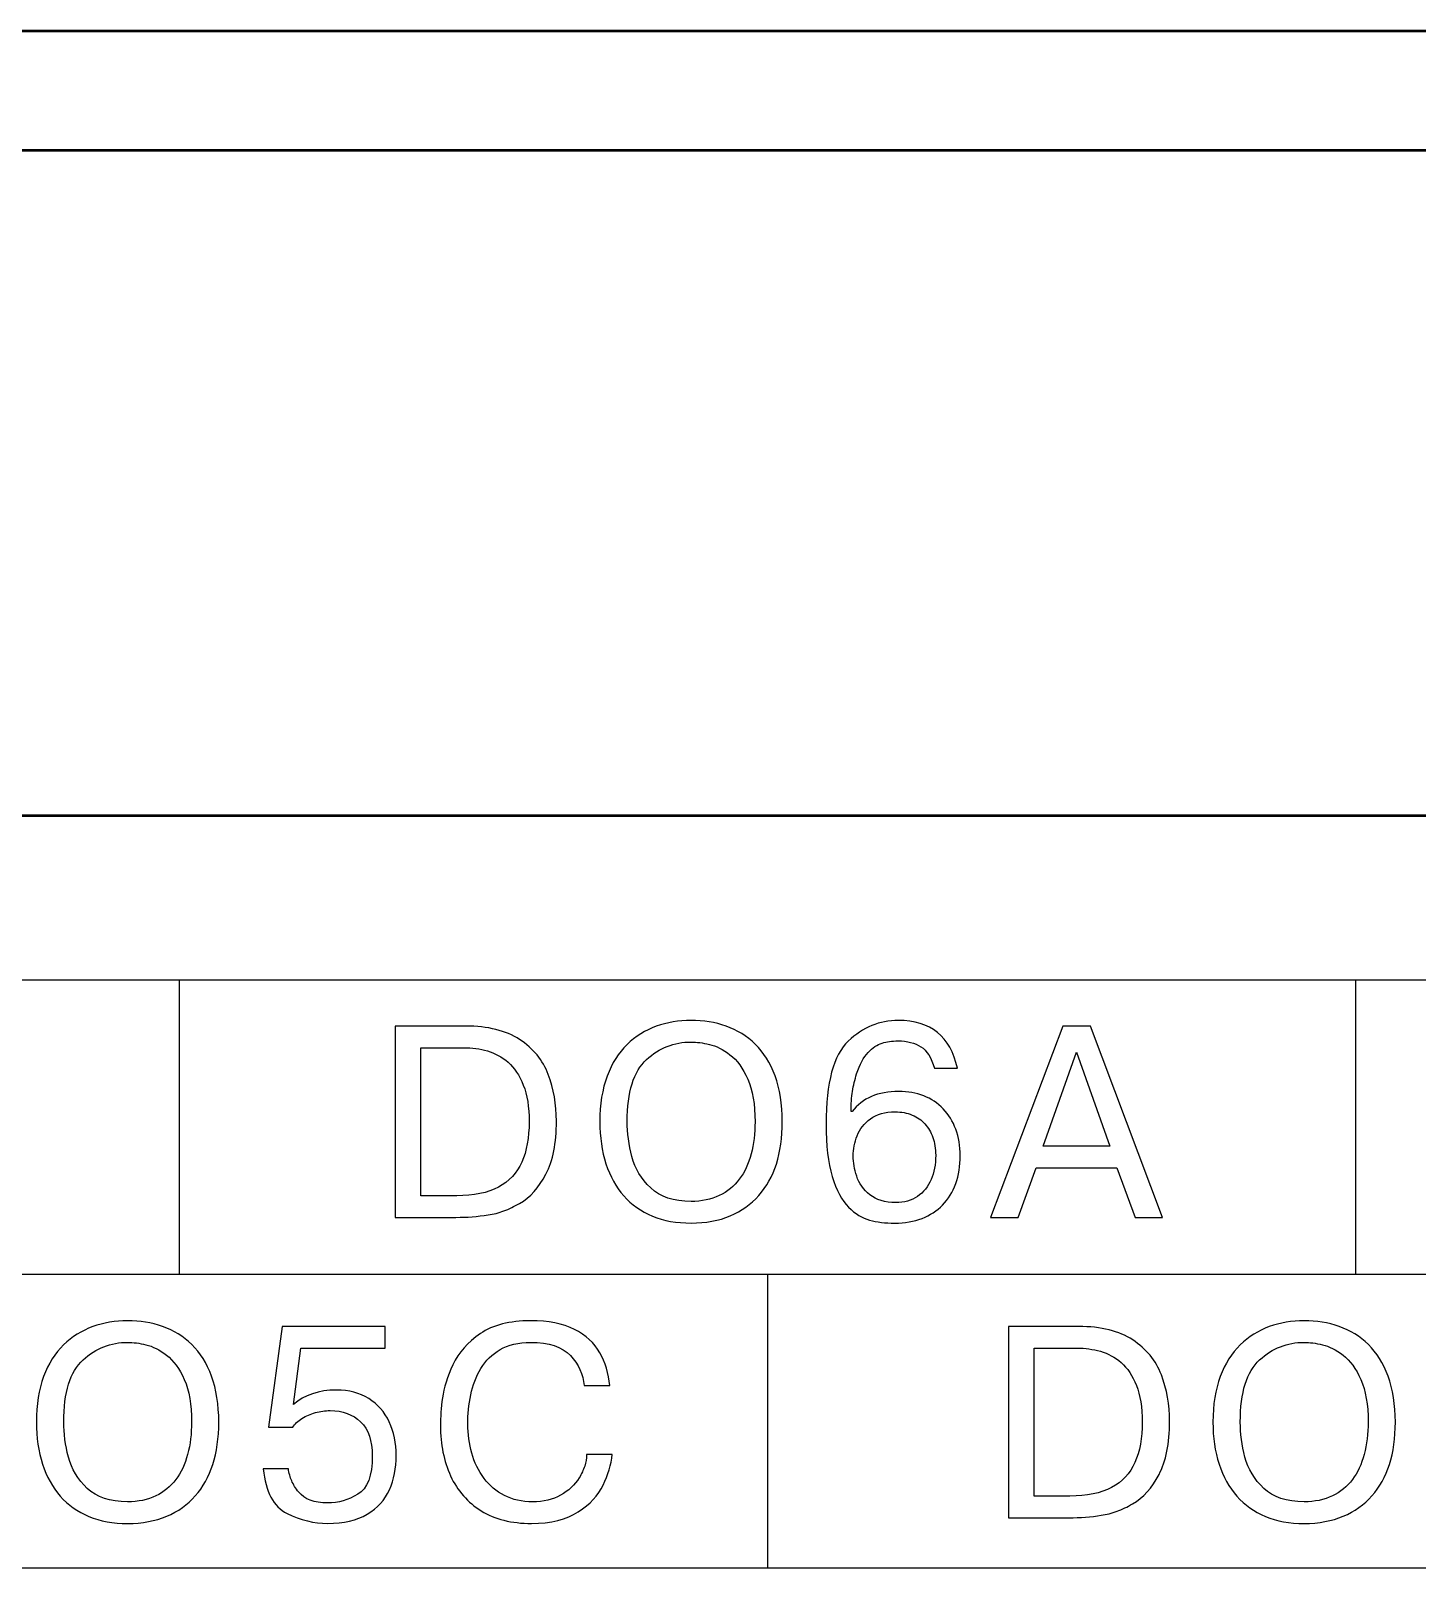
# Model space of a CAD drawing. Header units: millimetres. Extents: x 3520 to 8864, y 403 to 1747.
# Drawn here: x 7342.12 to 7351.08, y 1177.99 to 1187.92 of the extents above; entities that cross this region are included whole.
import ezdxf

# ---------------------------------------------------------------- set-up
doc = ezdxf.new("R2010")
doc.units = ezdxf.units.MM
doc.layers.add('main', color=5, linetype='Continuous', lineweight=50)
doc.layers.add('text', color=250, linetype='Continuous')

msp = doc.modelspace()

# ---------------------------------------------------------------- linework, layer by layer
at = {"layer": 'main', "color": 0, "linetype": 'Continuous'}
for p, q in [((7317.5339, 1187.9171, 1518.358), (7380.534, 1187.9171, 1518.358)), ((7380.534, 1187.1433, 1518.358), (7317.5339, 1187.1433, 1518.358)), ((7317.5339, 1182.8495, 1518.358), (7380.534, 1182.8495, 1518.358))]:
    msp.add_line(p, q, dxfattribs=at)
at = {"layer": 'text', "color": 0}
for points, knots in [([(7321.1805, 1177.9876, 1518.358), (7321.1805, 1177.9876, 1518.358), (7376.3805, 1177.9876, 1518.358), (7376.3805, 1177.9876, 1518.358), (7376.3805, 1177.9876, 1518.358), (7376.3805, 1177.9876, 1518.358), (7376.3805, 1181.7876, 1518.358), (7376.3805, 1181.7876, 1518.358), (7376.3805, 1181.7876, 1518.358), (7376.3805, 1181.7876, 1518.358), (7321.1805, 1181.7876, 1518.358), (7321.1805, 1181.7876, 1518.358), (7321.1805, 1181.7876, 1518.358), (7321.1805, 1181.7876, 1518.358), (7321.1805, 1177.9876, 1518.358), (7321.1805, 1177.9876, 1518.358)], [0, 0, 0, 0, 0.25, 0.25, 0.25, 0.25, 0.5, 0.5, 0.5, 0.5, 0.75, 0.75, 0.75, 0.75, 1, 1, 1, 1]), ([(7346.3856, 1180.2167, 1518.358), (7346.2922, 1180.2167, 1518.358), (7346.2087, 1180.2317, 1518.358), (7346.1358, 1180.262, 1518.358), (7346.1358, 1180.262, 1518.358), (7346.0629, 1180.292, 1518.358), (7346.0014, 1180.3355, 1518.358), (7345.9511, 1180.3925, 1518.358), (7345.9511, 1180.3925, 1518.358), (7345.9009, 1180.4493, 1518.358), (7345.8627, 1180.5184, 1518.358), (7345.8362, 1180.6001, 1518.358), (7345.8362, 1180.6001, 1518.358), (7345.8097, 1180.6815, 1518.358), (7345.7965, 1180.7721, 1518.358), (7345.7965, 1180.8714, 1518.358), (7345.7965, 1180.8714, 1518.358), (7345.7965, 1180.9837, 1518.358), (7345.8121, 1181.0819, 1518.358), (7345.8435, 1181.1654, 1518.358), (7345.8435, 1181.1654, 1518.358), (7345.8747, 1181.2489, 1518.358), (7345.9176, 1181.3171, 1518.358), (7345.9723, 1181.37, 1518.358), (7345.9723, 1181.37, 1518.358), (7346.0267, 1181.4227, 1518.358), (7346.0896, 1181.462, 1518.358), (7346.1605, 1181.4876, 1518.358), (7346.1605, 1181.4876, 1518.358), (7346.2313, 1181.5132, 1518.358), (7346.3063, 1181.5258, 1518.358), (7346.3856, 1181.5258, 1518.358), (7346.3856, 1181.5258, 1518.358), (7346.4656, 1181.5258, 1518.358), (7346.5409, 1181.5135, 1518.358), (7346.6123, 1181.4885, 1518.358), (7346.6123, 1181.4885, 1518.358), (7346.6835, 1181.4635, 1518.358), (7346.7461, 1181.4247, 1518.358), (7346.8005, 1181.3721, 1518.358), (7346.8005, 1181.3721, 1518.358), (7346.8546, 1181.3195, 1518.358), (7346.8972, 1181.2513, 1518.358), (7346.9283, 1181.1672, 1518.358), (7346.9283, 1181.1672, 1518.358), (7346.9592, 1181.0831, 1518.358), (7346.9748, 1180.9843, 1518.358), (7346.9748, 1180.8714, 1518.358), (7346.9748, 1180.8714, 1518.358), (7346.9748, 1180.7685, 1518.358), (7346.9622, 1180.6774, 1518.358), (7346.9366, 1180.5983, 1518.358), (7346.9366, 1180.5983, 1518.358), (7346.911, 1180.5189, 1518.358), (7346.8731, 1180.451, 1518.358), (7346.8231, 1180.3946, 1518.358), (7346.8231, 1180.3946, 1518.358), (7346.7731, 1180.3381, 1518.358), (7346.7117, 1180.2943, 1518.358), (7346.6385, 1180.2632, 1518.358), (7346.6385, 1180.2632, 1518.358), (7346.5653, 1180.2323, 1518.358), (7346.4809, 1180.2167, 1518.358), (7346.3856, 1180.2167, 1518.358)], [0, 0, 0, 0, 0.0625, 0.0625, 0.0625, 0.0625, 0.125, 0.125, 0.125, 0.125, 0.1875, 0.1875, 0.1875, 0.1875, 0.25, 0.25, 0.25, 0.25, 0.3125, 0.3125, 0.3125, 0.3125, 0.375, 0.375, 0.375, 0.375, 0.4375, 0.4375, 0.4375, 0.4375, 0.5, 0.5, 0.5, 0.5, 0.5625, 0.5625, 0.5625, 0.5625, 0.625, 0.625, 0.625, 0.625, 0.6875, 0.6875, 0.6875, 0.6875, 0.75, 0.75, 0.75, 0.75, 0.8125, 0.8125, 0.8125, 0.8125, 0.875, 0.875, 0.875, 0.875, 0.9375, 0.9375, 0.9375, 0.9375, 1, 1, 1, 1]), ([(7348.1064, 1181.2166, 1518.358), (7348.1064, 1181.2166, 1518.358), (7347.9582, 1181.2166, 1518.358), (7347.9582, 1181.2166, 1518.358), (7347.9582, 1181.2166, 1518.358), (7347.9382, 1181.2845, 1518.358), (7347.9085, 1181.3309, 1518.358), (7347.87, 1181.3559, 1518.358), (7347.87, 1181.3559, 1518.358), (7347.8312, 1181.3809, 1518.358), (7347.7818, 1181.3933, 1518.358), (7347.7222, 1181.3933, 1518.358), (7347.7222, 1181.3933, 1518.358), (7347.6842, 1181.3933, 1518.358), (7347.6501, 1181.3886, 1518.358), (7347.6193, 1181.3791, 1518.358), (7347.6193, 1181.3791, 1518.358), (7347.5887, 1181.3694, 1518.358), (7347.5584, 1181.3495, 1518.358), (7347.529, 1181.3183, 1518.358), (7347.529, 1181.3183, 1518.358), (7347.4993, 1181.2874, 1518.358), (7347.4746, 1181.2413, 1518.358), (7347.4552, 1181.1798, 1518.358), (7347.4552, 1181.1798, 1518.358), (7347.4438, 1181.1437, 1518.358), (7347.4349, 1181.106, 1518.358), (7347.4285, 1181.0675, 1518.358), (7347.4285, 1181.0675, 1518.358), (7347.4223, 1181.0287, 1518.358), (7347.4191, 1180.9852, 1518.358), (7347.4191, 1180.937, 1518.358), (7347.4191, 1180.937, 1518.358), (7347.4191, 1180.937, 1518.358), (7347.4258, 1180.937, 1518.358), (7347.4258, 1180.937, 1518.358), (7347.4258, 1180.937, 1518.358), (7347.4931, 1181.0237, 1518.358), (7347.5937, 1181.0669, 1518.358), (7347.7274, 1181.0669, 1518.358), (7347.7274, 1181.0669, 1518.358), (7347.7865, 1181.0669, 1518.358), (7347.84, 1181.0575, 1518.358), (7347.8883, 1181.0384, 1518.358), (7347.8883, 1181.0384, 1518.358), (7347.9365, 1181.0196, 1518.358), (7347.9785, 1180.9917, 1518.358), (7348.0141, 1180.9546, 1518.358), (7348.0141, 1180.9546, 1518.358), (7348.0497, 1180.9176, 1518.358), (7348.077, 1180.8735, 1518.358), (7348.0958, 1180.8223, 1518.358), (7348.0958, 1180.8223, 1518.358), (7348.1149, 1180.7712, 1518.358), (7348.1243, 1180.7147, 1518.358), (7348.1243, 1180.6527, 1518.358), (7348.1243, 1180.6527, 1518.358), (7348.1243, 1180.5866, 1518.358), (7348.1146, 1180.5263, 1518.358), (7348.0955, 1180.4716, 1518.358), (7348.0955, 1180.4716, 1518.358), (7348.0761, 1180.4172, 1518.358), (7348.0476, 1180.3708, 1518.358), (7348.0097, 1180.3323, 1518.358), (7348.0097, 1180.3323, 1518.358), (7347.9741, 1180.2961, 1518.358), (7347.93, 1180.2676, 1518.358), (7347.8777, 1180.2473, 1518.358), (7347.8777, 1180.2473, 1518.358), (7347.8251, 1180.227, 1518.358), (7347.766, 1180.2167, 1518.358), (7347.7007, 1180.2167, 1518.358), (7347.7007, 1180.2167, 1518.358), (7347.6404, 1180.2167, 1518.358), (7347.5866, 1180.2232, 1518.358), (7347.539, 1180.2361, 1518.358), (7347.539, 1180.2361, 1518.358), (7347.4917, 1180.2491, 1518.358), (7347.4464, 1180.277, 1518.358), (7347.4032, 1180.3196, 1518.358), (7347.4032, 1180.3196, 1518.358), (7347.3597, 1180.3625, 1518.358), (7347.3247, 1180.4281, 1518.358), (7347.2979, 1180.5169, 1518.358), (7347.2979, 1180.5169, 1518.358), (7347.2712, 1180.6057, 1518.358), (7347.258, 1180.7186, 1518.358), (7347.258, 1180.8559, 1518.358), (7347.258, 1180.8559, 1518.358), (7347.258, 1181.124, 1518.358), (7347.3056, 1181.3027, 1518.358), (7347.4008, 1181.3918, 1518.358), (7347.4008, 1181.3918, 1518.358), (7347.4964, 1181.4812, 1518.358), (7347.604, 1181.5258, 1518.358), (7347.7239, 1181.5258, 1518.358), (7347.7239, 1181.5258, 1518.358), (7347.9341, 1181.5258, 1518.358), (7348.0614, 1181.4227, 1518.358), (7348.1064, 1181.2166, 1518.358)], [0, 0, 0, 0, 0.04, 0.04, 0.04, 0.04, 0.08, 0.08, 0.08, 0.08, 0.12, 0.12, 0.12, 0.12, 0.16, 0.16, 0.16, 0.16, 0.2, 0.2, 0.2, 0.2, 0.24, 0.24, 0.24, 0.24, 0.28, 0.28, 0.28, 0.28, 0.32, 0.32, 0.32, 0.32, 0.36, 0.36, 0.36, 0.36, 0.4, 0.4, 0.4, 0.4, 0.44, 0.44, 0.44, 0.44, 0.48, 0.48, 0.48, 0.48, 0.52, 0.52, 0.52, 0.52, 0.56, 0.56, 0.56, 0.56, 0.6, 0.6, 0.6, 0.6, 0.64, 0.64, 0.64, 0.64, 0.68, 0.68, 0.68, 0.68, 0.72, 0.72, 0.72, 0.72, 0.76, 0.76, 0.76, 0.76, 0.8, 0.8, 0.8, 0.8, 0.84, 0.84, 0.84, 0.84, 0.88, 0.88, 0.88, 0.88, 0.92, 0.92, 0.92, 0.92, 0.96, 0.96, 0.96, 0.96, 1, 1, 1, 1]), ([(7344.475, 1181.4888, 1518.358), (7344.475, 1181.4888, 1518.358), (7344.9289, 1181.4888, 1518.358), (7344.9289, 1181.4888, 1518.358), (7344.9289, 1181.4888, 1518.358), (7345.0741, 1181.4888, 1518.358), (7345.1908, 1181.46, 1518.358), (7345.2784, 1181.4024, 1518.358), (7345.2784, 1181.4024, 1518.358), (7345.3663, 1181.3445, 1518.358), (7345.4281, 1181.2692, 1518.358), (7345.4633, 1181.1766, 1518.358), (7345.4633, 1181.1766, 1518.358), (7345.4986, 1181.084, 1518.358), (7345.5162, 1180.9831, 1518.358), (7345.5162, 1180.8747, 1518.358), (7345.5162, 1180.8747, 1518.358), (7345.5162, 1180.733, 1518.358), (7345.4936, 1180.6189, 1518.358), (7345.4483, 1180.5325, 1518.358), (7345.4483, 1180.5325, 1518.358), (7345.4028, 1180.446, 1518.358), (7345.346, 1180.3828, 1518.358), (7345.2775, 1180.3434, 1518.358), (7345.2775, 1180.3434, 1518.358), (7345.2437, 1180.3237, 1518.358), (7345.2102, 1180.3079, 1518.358), (7345.177, 1180.2955, 1518.358), (7345.177, 1180.2955, 1518.358), (7345.1435, 1180.2832, 1518.358), (7345.1097, 1180.2744, 1518.358), (7345.0753, 1180.2694, 1518.358), (7345.0753, 1180.2694, 1518.358), (7345.0079, 1180.2591, 1518.358), (7344.9386, 1180.2538, 1518.358), (7344.8668, 1180.2538, 1518.358), (7344.8668, 1180.2538, 1518.358), (7344.8668, 1180.2538, 1518.358), (7344.475, 1180.2538, 1518.358), (7344.475, 1180.2538, 1518.358), (7344.475, 1180.2538, 1518.358), (7344.475, 1180.2538, 1518.358), (7344.475, 1181.4888, 1518.358), (7344.475, 1181.4888, 1518.358)], [0, 0, 0, 0, 0.090909, 0.090909, 0.090909, 0.090909, 0.181818, 0.181818, 0.181818, 0.181818, 0.272727, 0.272727, 0.272727, 0.272727, 0.363636, 0.363636, 0.363636, 0.363636, 0.454545, 0.454545, 0.454545, 0.454545, 0.545455, 0.545455, 0.545455, 0.545455, 0.636364, 0.636364, 0.636364, 0.636364, 0.727273, 0.727273, 0.727273, 0.727273, 0.818182, 0.818182, 0.818182, 0.818182, 0.909091, 0.909091, 0.909091, 0.909091, 1, 1, 1, 1]), ([(7348.6151, 1180.5733, 1518.358), (7348.6151, 1180.5733, 1518.358), (7348.499, 1180.2538, 1518.358), (7348.499, 1180.2538, 1518.358), (7348.499, 1180.2538, 1518.358), (7348.499, 1180.2538, 1518.358), (7348.3208, 1180.2538, 1518.358), (7348.3208, 1180.2538, 1518.358), (7348.3208, 1180.2538, 1518.358), (7348.3208, 1180.2538, 1518.358), (7348.7882, 1181.4888, 1518.358), (7348.7882, 1181.4888, 1518.358), (7348.7882, 1181.4888, 1518.358), (7348.7882, 1181.4888, 1518.358), (7348.9649, 1181.4888, 1518.358), (7348.9649, 1181.4888, 1518.358), (7348.9649, 1181.4888, 1518.358), (7348.9649, 1181.4888, 1518.358), (7349.4318, 1180.2538, 1518.358), (7349.4318, 1180.2538, 1518.358), (7349.4318, 1180.2538, 1518.358), (7349.4318, 1180.2538, 1518.358), (7349.2539, 1180.2538, 1518.358), (7349.2539, 1180.2538, 1518.358), (7349.2539, 1180.2538, 1518.358), (7349.2539, 1180.2538, 1518.358), (7349.1369, 1180.5733, 1518.358), (7349.1369, 1180.5733, 1518.358), (7349.1369, 1180.5733, 1518.358), (7349.1369, 1180.5733, 1518.358), (7348.6151, 1180.5733, 1518.358), (7348.6151, 1180.5733, 1518.358)], [0, 0, 0, 0, 0.125, 0.125, 0.125, 0.125, 0.25, 0.25, 0.25, 0.25, 0.375, 0.375, 0.375, 0.375, 0.5, 0.5, 0.5, 0.5, 0.625, 0.625, 0.625, 0.625, 0.75, 0.75, 0.75, 0.75, 0.875, 0.875, 0.875, 0.875, 1, 1, 1, 1]), ([(7344.6411, 1181.3492, 1518.358), (7344.6411, 1181.3492, 1518.358), (7344.6411, 1180.3934, 1518.358), (7344.6411, 1180.3934, 1518.358), (7344.6411, 1180.3934, 1518.358), (7344.6411, 1180.3934, 1518.358), (7344.8718, 1180.3934, 1518.358), (7344.8718, 1180.3934, 1518.358), (7344.8718, 1180.3934, 1518.358), (7344.9821, 1180.3934, 1518.358), (7345.072, 1180.4119, 1518.358), (7345.1414, 1180.449, 1518.358), (7345.1414, 1180.449, 1518.358), (7345.2108, 1180.486, 1518.358), (7345.2614, 1180.5398, 1518.358), (7345.2925, 1180.611, 1518.358), (7345.2925, 1180.611, 1518.358), (7345.324, 1180.6818, 1518.358), (7345.3396, 1180.7685, 1518.358), (7345.3396, 1180.8714, 1518.358), (7345.3396, 1180.8714, 1518.358), (7345.3396, 1180.9661, 1518.358), (7345.3272, 1181.0449, 1518.358), (7345.3022, 1181.1081, 1518.358), (7345.3022, 1181.1081, 1518.358), (7345.2772, 1181.1713, 1518.358), (7345.2443, 1181.2204, 1518.358), (7345.204, 1181.2554, 1518.358), (7345.204, 1181.2554, 1518.358), (7345.1635, 1181.2904, 1518.358), (7345.1188, 1181.3148, 1518.358), (7345.07, 1181.3286, 1518.358), (7345.07, 1181.3286, 1518.358), (7345.0212, 1181.3424, 1518.358), (7344.9709, 1181.3492, 1518.358), (7344.9192, 1181.3492, 1518.358), (7344.9192, 1181.3492, 1518.358), (7344.9192, 1181.3492, 1518.358), (7344.6411, 1181.3492, 1518.358), (7344.6411, 1181.3492, 1518.358)], [0, 0, 0, 0, 0.1, 0.1, 0.1, 0.1, 0.2, 0.2, 0.2, 0.2, 0.3, 0.3, 0.3, 0.3, 0.4, 0.4, 0.4, 0.4, 0.5, 0.5, 0.5, 0.5, 0.6, 0.6, 0.6, 0.6, 0.7, 0.7, 0.7, 0.7, 0.8, 0.8, 0.8, 0.8, 0.9, 0.9, 0.9, 0.9, 1, 1, 1, 1]), ([(7346.3856, 1180.3564, 1518.358), (7346.4544, 1180.3564, 1518.358), (7346.5153, 1180.369, 1518.358), (7346.5679, 1180.3943, 1518.358), (7346.5679, 1180.3943, 1518.358), (7346.6202, 1180.4196, 1518.358), (7346.6635, 1180.4546, 1518.358), (7346.6973, 1180.4998, 1518.358), (7346.6973, 1180.4998, 1518.358), (7346.7314, 1180.5448, 1518.358), (7346.7567, 1180.5992, 1518.358), (7346.7737, 1180.663, 1518.358), (7346.7737, 1180.663, 1518.358), (7346.7905, 1180.7265, 1518.358), (7346.799, 1180.7962, 1518.358), (7346.799, 1180.8714, 1518.358), (7346.799, 1180.8714, 1518.358), (7346.799, 1180.9837, 1518.358), (7346.7834, 1181.0755, 1518.358), (7346.752, 1181.146, 1518.358), (7346.752, 1181.146, 1518.358), (7346.7208, 1181.2166, 1518.358), (7346.6826, 1181.2692, 1518.358), (7346.637, 1181.3036, 1518.358), (7346.637, 1181.3036, 1518.358), (7346.5917, 1181.338, 1518.358), (7346.5476, 1181.3603, 1518.358), (7346.5044, 1181.3706, 1518.358), (7346.5044, 1181.3706, 1518.358), (7346.4615, 1181.3809, 1518.358), (7346.4218, 1181.3862, 1518.358), (7346.3856, 1181.3862, 1518.358), (7346.3856, 1181.3862, 1518.358), (7346.2772, 1181.3862, 1518.358), (7346.1813, 1181.3486, 1518.358), (7346.0981, 1181.273, 1518.358), (7346.0981, 1181.273, 1518.358), (7346.0149, 1181.1975, 1518.358), (7345.9732, 1181.0637, 1518.358), (7345.9732, 1180.8714, 1518.358), (7345.9732, 1180.8714, 1518.358), (7345.9732, 1180.7979, 1518.358), (7345.9832, 1180.7227, 1518.358), (7346.0035, 1180.6457, 1518.358), (7346.0035, 1180.6457, 1518.358), (7346.0235, 1180.5686, 1518.358), (7346.064, 1180.5013, 1518.358), (7346.1252, 1180.4434, 1518.358), (7346.1252, 1180.4434, 1518.358), (7346.1863, 1180.3855, 1518.358), (7346.2731, 1180.3564, 1518.358), (7346.3856, 1180.3564, 1518.358)], [0, 0, 0, 0, 0.076923, 0.076923, 0.076923, 0.076923, 0.153846, 0.153846, 0.153846, 0.153846, 0.230769, 0.230769, 0.230769, 0.230769, 0.307692, 0.307692, 0.307692, 0.307692, 0.384615, 0.384615, 0.384615, 0.384615, 0.461538, 0.461538, 0.461538, 0.461538, 0.538462, 0.538462, 0.538462, 0.538462, 0.615385, 0.615385, 0.615385, 0.615385, 0.692308, 0.692308, 0.692308, 0.692308, 0.769231, 0.769231, 0.769231, 0.769231, 0.846154, 0.846154, 0.846154, 0.846154, 0.923077, 0.923077, 0.923077, 0.923077, 1, 1, 1, 1]), ([(7348.661, 1180.713, 1518.358), (7348.661, 1180.713, 1518.358), (7349.0913, 1180.713, 1518.358), (7349.0913, 1180.713, 1518.358), (7349.0913, 1180.713, 1518.358), (7349.0913, 1180.713, 1518.358), (7348.8761, 1181.3209, 1518.358), (7348.8761, 1181.3209, 1518.358), (7348.8761, 1181.3209, 1518.358), (7348.8761, 1181.3209, 1518.358), (7348.661, 1180.713, 1518.358), (7348.661, 1180.713, 1518.358)], [0, 0, 0, 0, 0.333333, 0.333333, 0.333333, 0.333333, 0.666667, 0.666667, 0.666667, 0.666667, 1, 1, 1, 1]), ([(7347.4329, 1180.6492, 1518.358), (7347.4329, 1180.6089, 1518.358), (7347.4405, 1180.5657, 1518.358), (7347.4555, 1180.5189, 1518.358), (7347.4555, 1180.5189, 1518.358), (7347.4708, 1180.4725, 1518.358), (7347.499, 1180.4325, 1518.358), (7347.5405, 1180.3993, 1518.358), (7347.5405, 1180.3993, 1518.358), (7347.5819, 1180.3661, 1518.358), (7347.6378, 1180.3493, 1518.358), (7347.7083, 1180.3493, 1518.358), (7347.7083, 1180.3493, 1518.358), (7347.7624, 1180.3493, 1518.358), (7347.8089, 1180.3625, 1518.358), (7347.848, 1180.389, 1518.358), (7347.848, 1180.389, 1518.358), (7347.8868, 1180.4155, 1518.358), (7347.9165, 1180.4516, 1518.358), (7347.9362, 1180.4975, 1518.358), (7347.9362, 1180.4975, 1518.358), (7347.9559, 1180.5433, 1518.358), (7347.9659, 1180.5957, 1518.358), (7347.9659, 1180.6545, 1518.358), (7347.9659, 1180.6545, 1518.358), (7347.9659, 1180.6974, 1518.358), (7347.9597, 1180.7359, 1518.358), (7347.9473, 1180.7697, 1518.358), (7347.9473, 1180.7697, 1518.358), (7347.935, 1180.8038, 1518.358), (7347.9179, 1180.8329, 1518.358), (7347.8962, 1180.8573, 1518.358), (7347.8962, 1180.8573, 1518.358), (7347.8744, 1180.8817, 1518.358), (7347.8468, 1180.9008, 1518.358), (7347.8136, 1180.9146, 1518.358), (7347.8136, 1180.9146, 1518.358), (7347.7801, 1180.9285, 1518.358), (7347.7439, 1180.9352, 1518.358), (7347.7048, 1180.9352, 1518.358), (7347.7048, 1180.9352, 1518.358), (7347.6384, 1180.9352, 1518.358), (7347.5849, 1180.9202, 1518.358), (7347.5443, 1180.8905, 1518.358), (7347.5443, 1180.8905, 1518.358), (7347.5037, 1180.8606, 1518.358), (7347.4752, 1180.8241, 1518.358), (7347.4582, 1180.7809, 1518.358), (7347.4582, 1180.7809, 1518.358), (7347.4414, 1180.738, 1518.358), (7347.4329, 1180.6939, 1518.358), (7347.4329, 1180.6492, 1518.358)], [0, 0, 0, 0, 0.076923, 0.076923, 0.076923, 0.076923, 0.153846, 0.153846, 0.153846, 0.153846, 0.230769, 0.230769, 0.230769, 0.230769, 0.307692, 0.307692, 0.307692, 0.307692, 0.384615, 0.384615, 0.384615, 0.384615, 0.461538, 0.461538, 0.461538, 0.461538, 0.538462, 0.538462, 0.538462, 0.538462, 0.615385, 0.615385, 0.615385, 0.615385, 0.692308, 0.692308, 0.692308, 0.692308, 0.769231, 0.769231, 0.769231, 0.769231, 0.846154, 0.846154, 0.846154, 0.846154, 0.923077, 0.923077, 0.923077, 0.923077, 1, 1, 1, 1]), ([(7342.7458, 1178.2769, 1518.358), (7342.6524, 1178.2769, 1518.358), (7342.5689, 1178.2919, 1518.358), (7342.496, 1178.3222, 1518.358), (7342.496, 1178.3222, 1518.358), (7342.4231, 1178.3522, 1518.358), (7342.3616, 1178.3957, 1518.358), (7342.3113, 1178.4527, 1518.358), (7342.3113, 1178.4527, 1518.358), (7342.2611, 1178.5095, 1518.358), (7342.2229, 1178.5786, 1518.358), (7342.1964, 1178.6603, 1518.358), (7342.1964, 1178.6603, 1518.358), (7342.1699, 1178.7417, 1518.358), (7342.1567, 1178.8323, 1518.358), (7342.1567, 1178.9316, 1518.358), (7342.1567, 1178.9316, 1518.358), (7342.1567, 1179.0439, 1518.358), (7342.1723, 1179.1421, 1518.358), (7342.2037, 1179.2256, 1518.358), (7342.2037, 1179.2256, 1518.358), (7342.2349, 1179.3091, 1518.358), (7342.2778, 1179.3773, 1518.358), (7342.3325, 1179.4302, 1518.358), (7342.3325, 1179.4302, 1518.358), (7342.3869, 1179.4829, 1518.358), (7342.4498, 1179.5222, 1518.358), (7342.5207, 1179.5478, 1518.358), (7342.5207, 1179.5478, 1518.358), (7342.5915, 1179.5734, 1518.358), (7342.6665, 1179.586, 1518.358), (7342.7458, 1179.586, 1518.358), (7342.7458, 1179.586, 1518.358), (7342.8258, 1179.586, 1518.358), (7342.9011, 1179.5737, 1518.358), (7342.9725, 1179.5487, 1518.358), (7342.9725, 1179.5487, 1518.358), (7343.0437, 1179.5237, 1518.358), (7343.1063, 1179.4849, 1518.358), (7343.1607, 1179.4323, 1518.358), (7343.1607, 1179.4323, 1518.358), (7343.2148, 1179.3797, 1518.358), (7343.2574, 1179.3115, 1518.358), (7343.2885, 1179.2274, 1518.358), (7343.2885, 1179.2274, 1518.358), (7343.3194, 1179.1433, 1518.358), (7343.335, 1179.0445, 1518.358), (7343.335, 1178.9316, 1518.358), (7343.335, 1178.9316, 1518.358), (7343.335, 1178.8287, 1518.358), (7343.3224, 1178.7376, 1518.358), (7343.2968, 1178.6585, 1518.358), (7343.2968, 1178.6585, 1518.358), (7343.2712, 1178.5791, 1518.358), (7343.2333, 1178.5112, 1518.358), (7343.1833, 1178.4548, 1518.358), (7343.1833, 1178.4548, 1518.358), (7343.1333, 1178.3983, 1518.358), (7343.0719, 1178.3545, 1518.358), (7342.9987, 1178.3234, 1518.358), (7342.9987, 1178.3234, 1518.358), (7342.9255, 1178.2925, 1518.358), (7342.8411, 1178.2769, 1518.358), (7342.7458, 1178.2769, 1518.358)], [0, 0, 0, 0, 0.0625, 0.0625, 0.0625, 0.0625, 0.125, 0.125, 0.125, 0.125, 0.1875, 0.1875, 0.1875, 0.1875, 0.25, 0.25, 0.25, 0.25, 0.3125, 0.3125, 0.3125, 0.3125, 0.375, 0.375, 0.375, 0.375, 0.4375, 0.4375, 0.4375, 0.4375, 0.5, 0.5, 0.5, 0.5, 0.5625, 0.5625, 0.5625, 0.5625, 0.625, 0.625, 0.625, 0.625, 0.6875, 0.6875, 0.6875, 0.6875, 0.75, 0.75, 0.75, 0.75, 0.8125, 0.8125, 0.8125, 0.8125, 0.875, 0.875, 0.875, 0.875, 0.9375, 0.9375, 0.9375, 0.9375, 1, 1, 1, 1]), ([(7343.6226, 1178.63, 1518.358), (7343.6226, 1178.63, 1518.358), (7343.7846, 1178.63, 1518.358), (7343.7846, 1178.63, 1518.358), (7343.7846, 1178.63, 1518.358), (7343.7887, 1178.6018, 1518.358), (7343.7957, 1178.5759, 1518.358), (7343.806, 1178.5521, 1518.358), (7343.806, 1178.5521, 1518.358), (7343.8163, 1178.5283, 1518.358), (7343.8313, 1178.5039, 1518.358), (7343.851, 1178.4792, 1518.358), (7343.851, 1178.4792, 1518.358), (7343.8883, 1178.4327, 1518.358), (7343.9509, 1178.4095, 1518.358), (7344.0386, 1178.4095, 1518.358), (7344.0386, 1178.4095, 1518.358), (7344.1071, 1178.4095, 1518.358), (7344.172, 1178.428, 1518.358), (7344.2338, 1178.4651, 1518.358), (7344.2338, 1178.4651, 1518.358), (7344.2955, 1178.5021, 1518.358), (7344.3264, 1178.5853, 1518.358), (7344.3264, 1178.7144, 1518.358), (7344.3264, 1178.7144, 1518.358), (7344.3264, 1178.8111, 1518.358), (7344.3014, 1178.8837, 1518.358), (7344.2514, 1178.9325, 1518.358), (7344.2514, 1178.9325, 1518.358), (7344.2014, 1178.9813, 1518.358), (7344.1359, 1179.0057, 1518.358), (7344.0541, 1179.0057, 1518.358), (7344.0541, 1179.0057, 1518.358), (7344.0227, 1179.0057, 1518.358), (7343.9909, 1179.0013, 1518.358), (7343.9595, 1178.9928, 1518.358), (7343.9595, 1178.9928, 1518.358), (7343.9277, 1178.9843, 1518.358), (7343.8989, 1178.9716, 1518.358), (7343.8725, 1178.9549, 1518.358), (7343.8725, 1178.9549, 1518.358), (7343.846, 1178.9381, 1518.358), (7343.8263, 1178.919, 1518.358), (7343.8131, 1178.8978, 1518.358), (7343.8131, 1178.8978, 1518.358), (7343.8131, 1178.8978, 1518.358), (7343.657, 1178.8978, 1518.358), (7343.657, 1178.8978, 1518.358), (7343.657, 1178.8978, 1518.358), (7343.657, 1178.8978, 1518.358), (7343.744, 1179.549, 1518.358), (7343.744, 1179.549, 1518.358), (7343.744, 1179.549, 1518.358), (7343.744, 1179.549, 1518.358), (7344.4107, 1179.549, 1518.358), (7344.4107, 1179.549, 1518.358), (7344.4107, 1179.549, 1518.358), (7344.4107, 1179.549, 1518.358), (7344.4107, 1179.4094, 1518.358), (7344.4107, 1179.4094, 1518.358), (7344.4107, 1179.4094, 1518.358), (7344.4107, 1179.4094, 1518.358), (7343.8654, 1179.4094, 1518.358), (7343.8654, 1179.4094, 1518.358), (7343.8654, 1179.4094, 1518.358), (7343.8654, 1179.4094, 1518.358), (7343.8166, 1179.0442, 1518.358), (7343.8166, 1179.0442, 1518.358), (7343.8166, 1179.0442, 1518.358), (7343.8889, 1179.1068, 1518.358), (7343.9815, 1179.1383, 1518.358), (7344.0947, 1179.1383, 1518.358), (7344.0947, 1179.1383, 1518.358), (7344.1755, 1179.1383, 1518.358), (7344.2452, 1179.1201, 1518.358), (7344.3034, 1179.0836, 1518.358), (7344.3034, 1179.0836, 1518.358), (7344.3616, 1179.0472, 1518.358), (7344.406, 1178.9969, 1518.358), (7344.436, 1178.9325, 1518.358), (7344.436, 1178.9325, 1518.358), (7344.4663, 1178.8681, 1518.358), (7344.4813, 1178.7961, 1518.358), (7344.4813, 1178.7161, 1518.358), (7344.4813, 1178.7161, 1518.358), (7344.4813, 1178.6347, 1518.358), (7344.4666, 1178.5609, 1518.358), (7344.4375, 1178.4948, 1518.358), (7344.4375, 1178.4948, 1518.358), (7344.4081, 1178.4289, 1518.358), (7344.3602, 1178.376, 1518.358), (7344.2934, 1178.3363, 1518.358), (7344.2934, 1178.3363, 1518.358), (7344.227, 1178.2966, 1518.358), (7344.142, 1178.2769, 1518.358), (7344.0386, 1178.2769, 1518.358), (7344.0386, 1178.2769, 1518.358), (7343.9507, 1178.2769, 1518.358), (7343.8633, 1178.2984, 1518.358), (7343.776, 1178.3416, 1518.358), (7343.776, 1178.3416, 1518.358), (7343.6887, 1178.3845, 1518.358), (7343.6376, 1178.4807, 1518.358), (7343.6226, 1178.63, 1518.358)], [0, 0, 0, 0, 0.038462, 0.038462, 0.038462, 0.038462, 0.076923, 0.076923, 0.076923, 0.076923, 0.115385, 0.115385, 0.115385, 0.115385, 0.153846, 0.153846, 0.153846, 0.153846, 0.192308, 0.192308, 0.192308, 0.192308, 0.230769, 0.230769, 0.230769, 0.230769, 0.269231, 0.269231, 0.269231, 0.269231, 0.307692, 0.307692, 0.307692, 0.307692, 0.346154, 0.346154, 0.346154, 0.346154, 0.384615, 0.384615, 0.384615, 0.384615, 0.423077, 0.423077, 0.423077, 0.423077, 0.461538, 0.461538, 0.461538, 0.461538, 0.5, 0.5, 0.5, 0.5, 0.538462, 0.538462, 0.538462, 0.538462, 0.576923, 0.576923, 0.576923, 0.576923, 0.615385, 0.615385, 0.615385, 0.615385, 0.653846, 0.653846, 0.653846, 0.653846, 0.692308, 0.692308, 0.692308, 0.692308, 0.730769, 0.730769, 0.730769, 0.730769, 0.769231, 0.769231, 0.769231, 0.769231, 0.807692, 0.807692, 0.807692, 0.807692, 0.846154, 0.846154, 0.846154, 0.846154, 0.884615, 0.884615, 0.884615, 0.884615, 0.923077, 0.923077, 0.923077, 0.923077, 0.961538, 0.961538, 0.961538, 0.961538, 1, 1, 1, 1]), ([(7345.7108, 1178.7232, 1518.358), (7345.7108, 1178.7232, 1518.358), (7345.8769, 1178.7232, 1518.358), (7345.8769, 1178.7232, 1518.358), (7345.8769, 1178.7232, 1518.358), (7345.8696, 1178.6571, 1518.358), (7345.8499, 1178.5909, 1518.358), (7345.8184, 1178.5251, 1518.358), (7345.8184, 1178.5251, 1518.358), (7345.7867, 1178.4589, 1518.358), (7345.7329, 1178.401, 1518.358), (7345.657, 1178.3513, 1518.358), (7345.657, 1178.3513, 1518.358), (7345.5809, 1178.3016, 1518.358), (7345.4801, 1178.2769, 1518.358), (7345.3542, 1178.2769, 1518.358), (7345.3542, 1178.2769, 1518.358), (7345.2261, 1178.2769, 1518.358), (7345.1182, 1178.304, 1518.358), (7345.0303, 1178.3584, 1518.358), (7345.0303, 1178.3584, 1518.358), (7344.9427, 1178.4125, 1518.358), (7344.8765, 1178.4877, 1518.358), (7344.8324, 1178.5836, 1518.358), (7344.8324, 1178.5836, 1518.358), (7344.8104, 1178.6324, 1518.358), (7344.7942, 1178.6832, 1518.358), (7344.7833, 1178.7364, 1518.358), (7344.7833, 1178.7364, 1518.358), (7344.7724, 1178.7896, 1518.358), (7344.7669, 1178.8473, 1518.358), (7344.7669, 1178.9099, 1518.358), (7344.7669, 1178.9099, 1518.358), (7344.7669, 1178.964, 1518.358), (7344.7713, 1179.0234, 1518.358), (7344.7798, 1179.0877, 1518.358), (7344.7798, 1179.0877, 1518.358), (7344.7883, 1179.1524, 1518.358), (7344.811, 1179.2239, 1518.358), (7344.8474, 1179.3023, 1518.358), (7344.8474, 1179.3023, 1518.358), (7344.8839, 1179.3805, 1518.358), (7344.943, 1179.4476, 1518.358), (7345.0247, 1179.5028, 1518.358), (7345.0247, 1179.5028, 1518.358), (7345.1067, 1179.5584, 1518.358), (7345.2146, 1179.586, 1518.358), (7345.3489, 1179.586, 1518.358), (7345.3489, 1179.586, 1518.358), (7345.4645, 1179.586, 1518.358), (7345.5588, 1179.5675, 1518.358), (7345.6323, 1179.5302, 1518.358), (7345.6323, 1179.5302, 1518.358), (7345.7058, 1179.4928, 1518.358), (7345.7605, 1179.4426, 1518.358), (7345.7961, 1179.3794, 1518.358), (7345.7961, 1179.3794, 1518.358), (7345.8317, 1179.3162, 1518.358), (7345.8531, 1179.2456, 1518.358), (7345.8608, 1179.1674, 1518.358), (7345.8608, 1179.1674, 1518.358), (7345.8608, 1179.1674, 1518.358), (7345.6953, 1179.1674, 1518.358), (7345.6953, 1179.1674, 1518.358), (7345.6953, 1179.1674, 1518.358), (7345.6885, 1179.2403, 1518.358), (7345.6585, 1179.305, 1518.358), (7345.6059, 1179.3617, 1518.358), (7345.6059, 1179.3617, 1518.358), (7345.553, 1179.4182, 1518.358), (7345.4674, 1179.4464, 1518.358), (7345.3492, 1179.4464, 1518.358), (7345.3492, 1179.4464, 1518.358), (7345.2704, 1179.4464, 1518.358), (7345.2049, 1179.4311, 1518.358), (7345.1523, 1179.4002, 1518.358), (7345.1523, 1179.4002, 1518.358), (7345.0999, 1179.3697, 1518.358), (7345.0582, 1179.3288, 1518.358), (7345.0276, 1179.2777, 1518.358), (7345.0276, 1179.2777, 1518.358), (7344.9968, 1179.2265, 1518.358), (7344.975, 1179.1698, 1518.358), (7344.9624, 1179.1074, 1518.358), (7344.9624, 1179.1074, 1518.358), (7344.9497, 1179.0454, 1518.358), (7344.9435, 1178.9819, 1518.358), (7344.9435, 1178.9178, 1518.358), (7344.9435, 1178.9178, 1518.358), (7344.9435, 1178.8534, 1518.358), (7344.9521, 1178.7911, 1518.358), (7344.9688, 1178.7308, 1518.358), (7344.9688, 1178.7308, 1518.358), (7344.9859, 1178.6706, 1518.358), (7345.0123, 1178.6165, 1518.358), (7345.0485, 1178.568, 1518.358), (7345.0485, 1178.568, 1518.358), (7345.0832, 1178.5215, 1518.358), (7345.1267, 1178.4848, 1518.358), (7345.1799, 1178.4574, 1518.358), (7345.1799, 1178.4574, 1518.358), (7345.2331, 1178.4301, 1518.358), (7345.2937, 1178.4166, 1518.358), (7345.3622, 1178.4166, 1518.358), (7345.3622, 1178.4166, 1518.358), (7345.4316, 1178.4166, 1518.358), (7345.4918, 1178.4307, 1518.358), (7345.5433, 1178.4592, 1518.358), (7345.5433, 1178.4592, 1518.358), (7345.5947, 1178.4877, 1518.358), (7345.6347, 1178.5251, 1518.358), (7345.6635, 1178.5715, 1518.358), (7345.6635, 1178.5715, 1518.358), (7345.6785, 1178.5968, 1518.358), (7345.69, 1178.6218, 1518.358), (7345.6985, 1178.6465, 1518.358), (7345.6985, 1178.6465, 1518.358), (7345.7067, 1178.6712, 1518.358), (7345.7108, 1178.6967, 1518.358), (7345.7108, 1178.7232, 1518.358)], [0, 0, 0, 0, 0.033333, 0.033333, 0.033333, 0.033333, 0.066667, 0.066667, 0.066667, 0.066667, 0.1, 0.1, 0.1, 0.1, 0.133333, 0.133333, 0.133333, 0.133333, 0.166667, 0.166667, 0.166667, 0.166667, 0.2, 0.2, 0.2, 0.2, 0.233333, 0.233333, 0.233333, 0.233333, 0.266667, 0.266667, 0.266667, 0.266667, 0.3, 0.3, 0.3, 0.3, 0.333333, 0.333333, 0.333333, 0.333333, 0.366667, 0.366667, 0.366667, 0.366667, 0.4, 0.4, 0.4, 0.4, 0.433333, 0.433333, 0.433333, 0.433333, 0.466667, 0.466667, 0.466667, 0.466667, 0.5, 0.5, 0.5, 0.5, 0.533333, 0.533333, 0.533333, 0.533333, 0.566667, 0.566667, 0.566667, 0.566667, 0.6, 0.6, 0.6, 0.6, 0.633333, 0.633333, 0.633333, 0.633333, 0.666667, 0.666667, 0.666667, 0.666667, 0.7, 0.7, 0.7, 0.7, 0.733333, 0.733333, 0.733333, 0.733333, 0.766667, 0.766667, 0.766667, 0.766667, 0.8, 0.8, 0.8, 0.8, 0.833333, 0.833333, 0.833333, 0.833333, 0.866667, 0.866667, 0.866667, 0.866667, 0.9, 0.9, 0.9, 0.9, 0.933333, 0.933333, 0.933333, 0.933333, 0.966667, 0.966667, 0.966667, 0.966667, 1, 1, 1, 1]), ([(7348.4352, 1179.549, 1518.358), (7348.4352, 1179.549, 1518.358), (7348.8891, 1179.549, 1518.358), (7348.8891, 1179.549, 1518.358), (7348.8891, 1179.549, 1518.358), (7349.0343, 1179.549, 1518.358), (7349.151, 1179.5202, 1518.358), (7349.2386, 1179.4626, 1518.358), (7349.2386, 1179.4626, 1518.358), (7349.3265, 1179.4047, 1518.358), (7349.3883, 1179.3294, 1518.358), (7349.4235, 1179.2368, 1518.358), (7349.4235, 1179.2368, 1518.358), (7349.4588, 1179.1442, 1518.358), (7349.4764, 1179.0433, 1518.358), (7349.4764, 1178.9349, 1518.358), (7349.4764, 1178.9349, 1518.358), (7349.4764, 1178.7932, 1518.358), (7349.4538, 1178.6791, 1518.358), (7349.4085, 1178.5927, 1518.358), (7349.4085, 1178.5927, 1518.358), (7349.363, 1178.5062, 1518.358), (7349.3062, 1178.443, 1518.358), (7349.2377, 1178.4036, 1518.358), (7349.2377, 1178.4036, 1518.358), (7349.2039, 1178.3839, 1518.358), (7349.1704, 1178.3681, 1518.358), (7349.1372, 1178.3557, 1518.358), (7349.1372, 1178.3557, 1518.358), (7349.1037, 1178.3434, 1518.358), (7349.0699, 1178.3346, 1518.358), (7349.0355, 1178.3296, 1518.358), (7349.0355, 1178.3296, 1518.358), (7348.9681, 1178.3193, 1518.358), (7348.8988, 1178.314, 1518.358), (7348.827, 1178.314, 1518.358), (7348.827, 1178.314, 1518.358), (7348.827, 1178.314, 1518.358), (7348.4352, 1178.314, 1518.358), (7348.4352, 1178.314, 1518.358), (7348.4352, 1178.314, 1518.358), (7348.4352, 1178.314, 1518.358), (7348.4352, 1179.549, 1518.358), (7348.4352, 1179.549, 1518.358)], [0, 0, 0, 0, 0.090909, 0.090909, 0.090909, 0.090909, 0.181818, 0.181818, 0.181818, 0.181818, 0.272727, 0.272727, 0.272727, 0.272727, 0.363636, 0.363636, 0.363636, 0.363636, 0.454545, 0.454545, 0.454545, 0.454545, 0.545455, 0.545455, 0.545455, 0.545455, 0.636364, 0.636364, 0.636364, 0.636364, 0.727273, 0.727273, 0.727273, 0.727273, 0.818182, 0.818182, 0.818182, 0.818182, 0.909091, 0.909091, 0.909091, 0.909091, 1, 1, 1, 1]), ([(7350.3458, 1178.2769, 1518.358), (7350.2524, 1178.2769, 1518.358), (7350.1689, 1178.2919, 1518.358), (7350.096, 1178.3222, 1518.358), (7350.096, 1178.3222, 1518.358), (7350.0231, 1178.3522, 1518.358), (7349.9616, 1178.3957, 1518.358), (7349.9113, 1178.4527, 1518.358), (7349.9113, 1178.4527, 1518.358), (7349.8611, 1178.5095, 1518.358), (7349.8229, 1178.5786, 1518.358), (7349.7964, 1178.6603, 1518.358), (7349.7964, 1178.6603, 1518.358), (7349.7699, 1178.7417, 1518.358), (7349.7567, 1178.8323, 1518.358), (7349.7567, 1178.9316, 1518.358), (7349.7567, 1178.9316, 1518.358), (7349.7567, 1179.0439, 1518.358), (7349.7723, 1179.1421, 1518.358), (7349.8037, 1179.2256, 1518.358), (7349.8037, 1179.2256, 1518.358), (7349.8349, 1179.3091, 1518.358), (7349.8778, 1179.3773, 1518.358), (7349.9325, 1179.4302, 1518.358), (7349.9325, 1179.4302, 1518.358), (7349.9869, 1179.4829, 1518.358), (7350.0498, 1179.5222, 1518.358), (7350.1207, 1179.5478, 1518.358), (7350.1207, 1179.5478, 1518.358), (7350.1915, 1179.5734, 1518.358), (7350.2665, 1179.586, 1518.358), (7350.3458, 1179.586, 1518.358), (7350.3458, 1179.586, 1518.358), (7350.4258, 1179.586, 1518.358), (7350.5011, 1179.5737, 1518.358), (7350.5725, 1179.5487, 1518.358), (7350.5725, 1179.5487, 1518.358), (7350.6437, 1179.5237, 1518.358), (7350.7063, 1179.4849, 1518.358), (7350.7607, 1179.4323, 1518.358), (7350.7607, 1179.4323, 1518.358), (7350.8148, 1179.3797, 1518.358), (7350.8574, 1179.3115, 1518.358), (7350.8885, 1179.2274, 1518.358), (7350.8885, 1179.2274, 1518.358), (7350.9194, 1179.1433, 1518.358), (7350.935, 1179.0445, 1518.358), (7350.935, 1178.9316, 1518.358), (7350.935, 1178.9316, 1518.358), (7350.935, 1178.8287, 1518.358), (7350.9224, 1178.7376, 1518.358), (7350.8968, 1178.6585, 1518.358), (7350.8968, 1178.6585, 1518.358), (7350.8712, 1178.5791, 1518.358), (7350.8333, 1178.5112, 1518.358), (7350.7833, 1178.4548, 1518.358), (7350.7833, 1178.4548, 1518.358), (7350.7333, 1178.3983, 1518.358), (7350.6719, 1178.3545, 1518.358), (7350.5987, 1178.3234, 1518.358), (7350.5987, 1178.3234, 1518.358), (7350.5255, 1178.2925, 1518.358), (7350.4411, 1178.2769, 1518.358), (7350.3458, 1178.2769, 1518.358)], [0, 0, 0, 0, 0.0625, 0.0625, 0.0625, 0.0625, 0.125, 0.125, 0.125, 0.125, 0.1875, 0.1875, 0.1875, 0.1875, 0.25, 0.25, 0.25, 0.25, 0.3125, 0.3125, 0.3125, 0.3125, 0.375, 0.375, 0.375, 0.375, 0.4375, 0.4375, 0.4375, 0.4375, 0.5, 0.5, 0.5, 0.5, 0.5625, 0.5625, 0.5625, 0.5625, 0.625, 0.625, 0.625, 0.625, 0.6875, 0.6875, 0.6875, 0.6875, 0.75, 0.75, 0.75, 0.75, 0.8125, 0.8125, 0.8125, 0.8125, 0.875, 0.875, 0.875, 0.875, 0.9375, 0.9375, 0.9375, 0.9375, 1, 1, 1, 1]), ([(7342.7458, 1178.4166, 1518.358), (7342.8146, 1178.4166, 1518.358), (7342.8755, 1178.4292, 1518.358), (7342.9281, 1178.4545, 1518.358), (7342.9281, 1178.4545, 1518.358), (7342.9804, 1178.4798, 1518.358), (7343.0237, 1178.5148, 1518.358), (7343.0575, 1178.56, 1518.358), (7343.0575, 1178.56, 1518.358), (7343.0916, 1178.605, 1518.358), (7343.1169, 1178.6594, 1518.358), (7343.1339, 1178.7232, 1518.358), (7343.1339, 1178.7232, 1518.358), (7343.1507, 1178.7867, 1518.358), (7343.1592, 1178.8564, 1518.358), (7343.1592, 1178.9316, 1518.358), (7343.1592, 1178.9316, 1518.358), (7343.1592, 1179.0439, 1518.358), (7343.1436, 1179.1357, 1518.358), (7343.1122, 1179.2062, 1518.358), (7343.1122, 1179.2062, 1518.358), (7343.081, 1179.2768, 1518.358), (7343.0428, 1179.3294, 1518.358), (7342.9972, 1179.3638, 1518.358), (7342.9972, 1179.3638, 1518.358), (7342.9519, 1179.3982, 1518.358), (7342.9078, 1179.4205, 1518.358), (7342.8646, 1179.4308, 1518.358), (7342.8646, 1179.4308, 1518.358), (7342.8217, 1179.4411, 1518.358), (7342.782, 1179.4464, 1518.358), (7342.7458, 1179.4464, 1518.358), (7342.7458, 1179.4464, 1518.358), (7342.6374, 1179.4464, 1518.358), (7342.5415, 1179.4088, 1518.358), (7342.4583, 1179.3332, 1518.358), (7342.4583, 1179.3332, 1518.358), (7342.3751, 1179.2577, 1518.358), (7342.3334, 1179.1239, 1518.358), (7342.3334, 1178.9316, 1518.358), (7342.3334, 1178.9316, 1518.358), (7342.3334, 1178.8581, 1518.358), (7342.3434, 1178.7829, 1518.358), (7342.3637, 1178.7059, 1518.358), (7342.3637, 1178.7059, 1518.358), (7342.3837, 1178.6288, 1518.358), (7342.4242, 1178.5615, 1518.358), (7342.4854, 1178.5036, 1518.358), (7342.4854, 1178.5036, 1518.358), (7342.5465, 1178.4457, 1518.358), (7342.6333, 1178.4166, 1518.358), (7342.7458, 1178.4166, 1518.358)], [0, 0, 0, 0, 0.076923, 0.076923, 0.076923, 0.076923, 0.153846, 0.153846, 0.153846, 0.153846, 0.230769, 0.230769, 0.230769, 0.230769, 0.307692, 0.307692, 0.307692, 0.307692, 0.384615, 0.384615, 0.384615, 0.384615, 0.461538, 0.461538, 0.461538, 0.461538, 0.538462, 0.538462, 0.538462, 0.538462, 0.615385, 0.615385, 0.615385, 0.615385, 0.692308, 0.692308, 0.692308, 0.692308, 0.769231, 0.769231, 0.769231, 0.769231, 0.846154, 0.846154, 0.846154, 0.846154, 0.923077, 0.923077, 0.923077, 0.923077, 1, 1, 1, 1]), ([(7350.3458, 1178.4166, 1518.358), (7350.4146, 1178.4166, 1518.358), (7350.4755, 1178.4292, 1518.358), (7350.5281, 1178.4545, 1518.358), (7350.5281, 1178.4545, 1518.358), (7350.5804, 1178.4798, 1518.358), (7350.6237, 1178.5148, 1518.358), (7350.6575, 1178.56, 1518.358), (7350.6575, 1178.56, 1518.358), (7350.6916, 1178.605, 1518.358), (7350.7169, 1178.6594, 1518.358), (7350.7339, 1178.7232, 1518.358), (7350.7339, 1178.7232, 1518.358), (7350.7507, 1178.7867, 1518.358), (7350.7592, 1178.8564, 1518.358), (7350.7592, 1178.9316, 1518.358), (7350.7592, 1178.9316, 1518.358), (7350.7592, 1179.0439, 1518.358), (7350.7436, 1179.1357, 1518.358), (7350.7122, 1179.2062, 1518.358), (7350.7122, 1179.2062, 1518.358), (7350.681, 1179.2768, 1518.358), (7350.6428, 1179.3294, 1518.358), (7350.5972, 1179.3638, 1518.358), (7350.5972, 1179.3638, 1518.358), (7350.5519, 1179.3982, 1518.358), (7350.5078, 1179.4205, 1518.358), (7350.4646, 1179.4308, 1518.358), (7350.4646, 1179.4308, 1518.358), (7350.4217, 1179.4411, 1518.358), (7350.382, 1179.4464, 1518.358), (7350.3458, 1179.4464, 1518.358), (7350.3458, 1179.4464, 1518.358), (7350.2374, 1179.4464, 1518.358), (7350.1415, 1179.4088, 1518.358), (7350.0583, 1179.3332, 1518.358), (7350.0583, 1179.3332, 1518.358), (7349.9751, 1179.2577, 1518.358), (7349.9334, 1179.1239, 1518.358), (7349.9334, 1178.9316, 1518.358), (7349.9334, 1178.9316, 1518.358), (7349.9334, 1178.8581, 1518.358), (7349.9434, 1178.7829, 1518.358), (7349.9637, 1178.7059, 1518.358), (7349.9637, 1178.7059, 1518.358), (7349.9837, 1178.6288, 1518.358), (7350.0242, 1178.5615, 1518.358), (7350.0854, 1178.5036, 1518.358), (7350.0854, 1178.5036, 1518.358), (7350.1465, 1178.4457, 1518.358), (7350.2333, 1178.4166, 1518.358), (7350.3458, 1178.4166, 1518.358)], [0, 0, 0, 0, 0.076923, 0.076923, 0.076923, 0.076923, 0.153846, 0.153846, 0.153846, 0.153846, 0.230769, 0.230769, 0.230769, 0.230769, 0.307692, 0.307692, 0.307692, 0.307692, 0.384615, 0.384615, 0.384615, 0.384615, 0.461538, 0.461538, 0.461538, 0.461538, 0.538462, 0.538462, 0.538462, 0.538462, 0.615385, 0.615385, 0.615385, 0.615385, 0.692308, 0.692308, 0.692308, 0.692308, 0.769231, 0.769231, 0.769231, 0.769231, 0.846154, 0.846154, 0.846154, 0.846154, 0.923077, 0.923077, 0.923077, 0.923077, 1, 1, 1, 1]), ([(7348.6013, 1179.4094, 1518.358), (7348.6013, 1179.4094, 1518.358), (7348.6013, 1178.4536, 1518.358), (7348.6013, 1178.4536, 1518.358), (7348.6013, 1178.4536, 1518.358), (7348.6013, 1178.4536, 1518.358), (7348.832, 1178.4536, 1518.358), (7348.832, 1178.4536, 1518.358), (7348.832, 1178.4536, 1518.358), (7348.9423, 1178.4536, 1518.358), (7349.0322, 1178.4721, 1518.358), (7349.1016, 1178.5092, 1518.358), (7349.1016, 1178.5092, 1518.358), (7349.171, 1178.5462, 1518.358), (7349.2216, 1178.6, 1518.358), (7349.2527, 1178.6712, 1518.358), (7349.2527, 1178.6712, 1518.358), (7349.2842, 1178.742, 1518.358), (7349.2998, 1178.8287, 1518.358), (7349.2998, 1178.9316, 1518.358), (7349.2998, 1178.9316, 1518.358), (7349.2998, 1179.0263, 1518.358), (7349.2874, 1179.1051, 1518.358), (7349.2624, 1179.1683, 1518.358), (7349.2624, 1179.1683, 1518.358), (7349.2374, 1179.2315, 1518.358), (7349.2045, 1179.2806, 1518.358), (7349.1642, 1179.3156, 1518.358), (7349.1642, 1179.3156, 1518.358), (7349.1237, 1179.3506, 1518.358), (7349.079, 1179.375, 1518.358), (7349.0302, 1179.3888, 1518.358), (7349.0302, 1179.3888, 1518.358), (7348.9814, 1179.4026, 1518.358), (7348.9311, 1179.4094, 1518.358), (7348.8794, 1179.4094, 1518.358), (7348.8794, 1179.4094, 1518.358), (7348.8794, 1179.4094, 1518.358), (7348.6013, 1179.4094, 1518.358), (7348.6013, 1179.4094, 1518.358)], [0, 0, 0, 0, 0.1, 0.1, 0.1, 0.1, 0.2, 0.2, 0.2, 0.2, 0.3, 0.3, 0.3, 0.3, 0.4, 0.4, 0.4, 0.4, 0.5, 0.5, 0.5, 0.5, 0.6, 0.6, 0.6, 0.6, 0.7, 0.7, 0.7, 0.7, 0.8, 0.8, 0.8, 0.8, 0.9, 0.9, 0.9, 0.9, 1, 1, 1, 1])]:
    msp.add_open_spline(points, degree=3, knots=knots, dxfattribs=at)
for points in [[(7343.0805, 1179.8876, 1518.358), (7343.0805, 1179.8876, 1518.358), (7343.0805, 1181.7876, 1518.358), (7343.0805, 1181.7876, 1518.358)], [(7350.6805, 1179.8876, 1518.358), (7350.6805, 1179.8876, 1518.358), (7350.6805, 1181.7876, 1518.358), (7350.6805, 1181.7876, 1518.358)], [(7321.1805, 1179.8876, 1518.358), (7321.1805, 1179.8876, 1518.358), (7376.3805, 1179.8876, 1518.358), (7376.3805, 1179.8876, 1518.358)], [(7346.8805, 1179.8876, 1518.358), (7346.8805, 1179.8876, 1518.358), (7346.8805, 1177.9876, 1518.358), (7346.8805, 1177.9876, 1518.358)]]:
    msp.add_open_spline(points, degree=3, dxfattribs=at)

doc.saveas('drawing.dxf')
